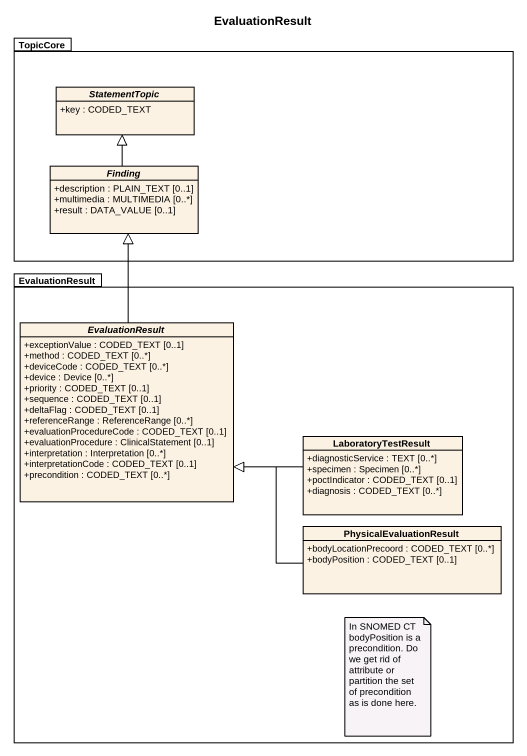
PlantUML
@startuml
title EvaluationResult
hide circle
hide empty members
skinparam classAttributeIconSize 0
package TopicCore {
  abstract class StatementTopic {
    +key : CODED_TEXT
  }
  abstract class Finding {
    +description : PLAIN_TEXT [0..1]
    +multimedia : MULTIMEDIA [0..*]
    +result : DATA_VALUE [0..1]
  }
}
package EvaluationResult {
  abstract class "EvaluationResult" as EvaluationResult_2 {
    +exceptionValue : CODED_TEXT [0..1]
    +method : CODED_TEXT [0..*]
    +deviceCode : CODED_TEXT [0..*]
    +device : Device [0..*]
    +priority : CODED_TEXT [0..1]
    +sequence : CODED_TEXT [0..1]
    +deltaFlag : CODED_TEXT [0..1]
    +referenceRange : ReferenceRange [0..*]
    +evaluationProcedureCode : CODED_TEXT [0..1]
    +evaluationProcedure : ClinicalStatement [0..1]
    +interpretation : Interpretation [0..*]
    +interpretationCode : CODED_TEXT [0..1]
    +precondition : CODED_TEXT [0..*]
  }
  class LaboratoryTestResult {
    +diagnosticService : TEXT [0..*]
    +specimen : Specimen [0..*]
    +poctIndicator : CODED_TEXT [0..1]
    +diagnosis : CODED_TEXT [0..*]
  }
  class PhysicalEvaluationResult {
    +bodyLocationPrecoord : CODED_TEXT [0..*]
    +bodyPosition : CODED_TEXT [0..1]
  }
}
Finding -up-|> StatementTopic
EvaluationResult_2 -up-|> Finding
LaboratoryTestResult -left-|> EvaluationResult_2
PhysicalEvaluationResult -left-|> EvaluationResult_2
note as N1
  In SNOMED CT bodyPosition is a precondition. Do we get rid of attribute or partition the set of precondition as is done here.
end note
@enduml
